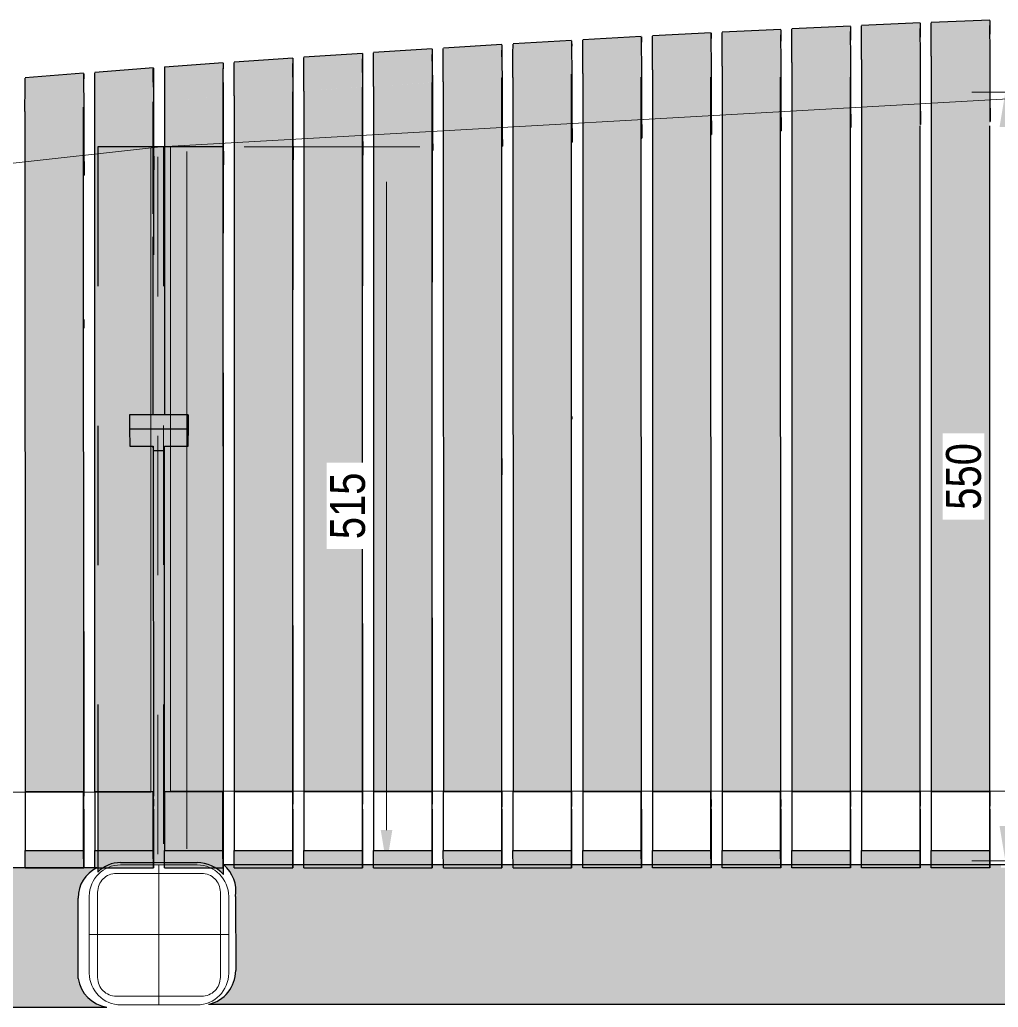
# Model space of a CAD drawing. Header units: metres. Extents: x 313 to 328, y 3 to 1212.
# Drawn here: x 323.511 to 324.213, y 22.2 to 22.908 of the extents above; entities that cross this region are included whole.
import ezdxf

# ---------------------------------------------------------------- set-up
doc = ezdxf.new("R2010")
doc.units = ezdxf.units.M
doc.linetypes.add('JacobsCenter', pattern=[0.015, 0.009, -0.0015, 0.003, -0.0015])
doc.linetypes.add('JacobsDash', pattern=[0.0045, 0.003, -0.0015])
doc.layers.get('Defpoints').update_dxf_attribs({"color": 41})
for name, color, linetype, lineweight in [('A-ANNO-DIMS', 7, 'Continuous', 9), ('A-DETL', 7, 'Continuous', 13), ('A-DETL-GENF', 7, 'Continuous', 9), ('A-GENM', 7, 'Continuous', 35)]:
    doc.layers.add(name, color=color, linetype=linetype, lineweight=lineweight)
doc.styles.add('Arial Narrow_1', font='ARIALN.TTF', dxfattribs={"height": 0.025})
doc.dimstyles.new('Dimension_Standard_O__mm_', dxfattribs={"dimscale": 0.3048, "dimtxt": 0.025586, "dimasz": 0.082021, "dimexe": 0.07874, "dimexo": 0.049213, "dimgap": 0.049213, "dimtad": 1, "dimdec": 0, "dimlfac": 1000, "dimzin": 0, "dimdsep": 46, "dimtxsty": 'Arial Narrow_1', "dimsah": 1, "dimcen": 0.09, "dimaunit": 1, "dimadec": 4, "dimazin": 0, "dimtfac": 1, "dimtdec": 4, "dimtix": 1, "dimtmove": 0, "dimatfit": 3, "dimfxl": 1, "dimtvp": 1, "dimtfill": 1, "dimtolj": 1, "dimtzin": 0, "dimlwd": 18, "dimlwe": 18, "dimarcsym": 2})

# ---------------------------------------------------------------- blocks, each defined once
blk = doc.blocks.new('BR08_SEATING_NORTH 3 - BR08_SEATING_NORTH 3-5676583-DRG-2873241 - ELEVATION SEATING SUPPORT ARRANGEMENT')
at = {"layer": 'A-GENM', "lineweight": 25, "true_color": 0xebe8e4}
for points in [[(315.63723, 22.87936), (315.67923, 22.88122), (315.67925, 22.90567), (315.63728, 22.90382), (315.63725, 22.89884), (315.63723, 22.8794)], [(315.68723, 22.88156), (315.72923, 22.8833), (315.72925, 22.90775), (315.68728, 22.90602), (315.68725, 22.90092), (315.68723, 22.8816)], [(315.48722, 22.87191), (315.52922, 22.87412), (315.52922, 22.89857), (315.48728, 22.89636), (315.48724, 22.89175), (315.48722, 22.87197)], [(315.53722, 22.87454), (315.57922, 22.87663), (315.57922, 22.90108), (315.53728, 22.89899), (315.53724, 22.89426), (315.53722, 22.87459)], [(315.58722, 22.87702), (315.62923, 22.87899), (315.62926, 22.90345), (315.58728, 22.90147), (315.58724, 22.89662), (315.58722, 22.87707)], [(315.62959, 22.83044), (315.6296, 22.87968), (315.62934, 22.89921), (315.62934, 22.84982), (315.62958, 22.83173)], [(315.67959, 22.83269), (315.67959, 22.88208), (315.67934, 22.90124), (315.67934, 22.85205)], [(315.72958, 22.83479), (315.72958, 22.88419), (315.72934, 22.90124), (315.72934, 22.85413)], [(315.38721, 22.86623), (315.42922, 22.86868), (315.42924, 22.89313), (315.38727, 22.89068), (315.38724, 22.88631), (315.38721, 22.86631)], [(315.43722, 22.86914), (315.47922, 22.87147), (315.47924, 22.89593), (315.43728, 22.89359), (315.43724, 22.8891), (315.43722, 22.86921)], [(315.5296, 22.82552), (315.52961, 22.87476), (315.52934, 22.89433), (315.52934, 22.84495), (315.52952, 22.83173)], [(315.5796, 22.82805), (315.5796, 22.87729), (315.57934, 22.89684), (315.57934, 22.84746), (315.57955, 22.83173)], [(315.23721, 22.85664), (315.27921, 22.85947), (315.27923, 22.8839), (315.23727, 22.88109), (315.23723, 22.87708), (315.23721, 22.85677)], [(315.28721, 22.85998), (315.32921, 22.86269), (315.32923, 22.88712), (315.28727, 22.88443), (315.28723, 22.8803), (315.28721, 22.86009)], [(315.33721, 22.86318), (315.37921, 22.86575), (315.37924, 22.8902), (315.33727, 22.88762), (315.33724, 22.88337), (315.33721, 22.86327)], [(315.37962, 22.81706), (315.37962, 22.86649), (315.37934, 22.88593), (315.37941, 22.83173)], [(315.42962, 22.82002), (315.42962, 22.86926), (315.42934, 22.88386), (315.42945, 22.83173)], [(315.47961, 22.82284), (315.47961, 22.87208), (315.47934, 22.88386), (315.47934, 22.8423), (315.47949, 22.83173)], [(315.1372, 22.84954), (315.1792, 22.8526), (315.17924, 22.87703), (315.13727, 22.87398), (315.13723, 22.87015), (315.1372, 22.85022)], [(315.1872, 22.85316), (315.2292, 22.85609), (315.22923, 22.88054), (315.18727, 22.87761), (315.18723, 22.87372), (315.1872, 22.85331)], [(315.2793, 22.34152), (315.27923, 22.87941), (315.27921, 22.85664), (315.2793, 22.34516)], [(315.27963, 22.8107), (315.27954, 22.86649), (315.27934, 22.87963), (315.27934, 22.83029)], [(315.3293, 22.34152), (315.32923, 22.8803), (315.32921, 22.83104), (315.3293, 22.34516)], [(315.32963, 22.81395), (315.32958, 22.86649), (315.32934, 22.88285), (315.32937, 22.83173)], [(315.57929, 22.35082), (315.57922, 22.87663), (315.53722, 22.87454), (315.53729, 22.35397), (315.57922, 22.35397), (315.57928, 22.35082)], [(315.62929, 22.35081), (315.62923, 22.87899), (315.58722, 22.87702), (315.58729, 22.35397), (315.62922, 22.35397), (315.62928, 22.35081)], [(315.67929, 22.3508), (315.67923, 22.88122), (315.63723, 22.87936), (315.63729, 22.35397), (315.67922, 22.35397), (315.67928, 22.3508)], [(315.72929, 22.3508), (315.72923, 22.8833), (315.68723, 22.88156), (315.68729, 22.35397), (315.72922, 22.35396), (315.72928, 22.3508)], [(315.03719, 22.84187), (315.07919, 22.84516), (315.07923, 22.8696), (315.03726, 22.86631), (315.03722, 22.86251), (315.03719, 22.84211)], [(315.0872, 22.84578), (315.1292, 22.84894), (315.12922, 22.87338), (315.08726, 22.87022), (315.08722, 22.86641), (315.0872, 22.84646)], [(315.12929, 22.62443), (315.12932, 22.62443), (315.12922, 22.86956), (315.1292, 22.83173), (315.12928, 22.62443)], [(315.1793, 22.34152), (315.17922, 22.87274), (315.1792, 22.85212), (315.1793, 22.34516)], [(315.22964, 22.80731), (315.22962, 22.85803), (315.22934, 22.87626), (315.22934, 22.82693)], [(315.47929, 22.35084), (315.47922, 22.87147), (315.43722, 22.86914), (315.43729, 22.35397), (315.47922, 22.35397), (315.47928, 22.35084)], [(315.52929, 22.35083), (315.52922, 22.87412), (315.48722, 22.87191), (315.48729, 22.35397), (315.52922, 22.35397), (315.52928, 22.35083)], [(315.0793, 22.34152), (315.07922, 22.86649), (315.07919, 22.84187), (315.0793, 22.34516)], [(315.07966, 22.79628), (315.07965, 22.84578), (315.07934, 22.8653), (315.07934, 22.816)], [(315.12965, 22.8001), (315.12965, 22.84935), (315.12934, 22.86649), (315.12934, 22.81978)], [(315.17964, 22.80378), (315.17965, 22.85302), (315.17934, 22.86649), (315.17934, 22.82343)], [(315.32929, 22.35087), (315.32921, 22.86267), (315.28721, 22.85998), (315.28729, 22.35397), (315.32922, 22.35397), (315.32928, 22.35087)], [(315.37929, 22.35086), (315.37921, 22.86575), (315.33721, 22.86318), (315.33729, 22.35397), (315.37922, 22.35397), (315.37928, 22.35086)], [(315.42929, 22.35085), (315.42922, 22.86868), (315.38721, 22.86623), (315.38729, 22.35397), (315.42922, 22.35397), (315.42928, 22.35085)], [(315.22929, 22.35089), (315.2292, 22.85609), (315.1872, 22.85316), (315.18729, 22.35398), (315.22922, 22.35398), (315.22928, 22.35089)], [(315.27929, 22.35088), (315.27921, 22.85945), (315.23721, 22.85664), (315.23729, 22.35397), (315.27922, 22.35397), (315.27928, 22.35088)], [(315.12929, 22.35092), (315.12924, 22.60202), (315.11229, 22.60202), (315.11222, 22.62443), (315.12924, 22.62443), (315.1292, 22.84894), (315.0872, 22.84578), (315.08729, 22.35398), (315.12922, 22.35398), (315.12928, 22.35092)], [(315.17929, 22.3509), (315.1792, 22.85259), (315.1372, 22.84954), (315.13724, 22.62443), (315.15422, 22.62443), (315.15429, 22.60202), (315.13724, 22.60202), (315.13729, 22.35398), (315.17922, 22.35398), (315.17928, 22.3509)], [(315.67934, 22.83267), (315.67959, 22.83269), (315.67934, 22.85045)], [(315.72934, 22.83478), (315.72958, 22.83479), (315.72934, 22.85265)], [(315.07929, 22.35093), (315.07919, 22.84516), (315.03719, 22.84187), (315.03729, 22.35398), (315.07922, 22.35398), (315.07928, 22.35093)], [(315.52934, 22.8255), (315.5296, 22.82552), (315.52934, 22.84298), (315.52934, 22.83173)], [(315.57934, 22.82804), (315.5796, 22.82805), (315.57934, 22.84561), (315.57934, 22.83173)], [(315.62934, 22.83043), (315.62959, 22.83044), (315.62934, 22.8481), (315.62934, 22.83173)], [(315.47934, 22.82282), (315.47961, 22.82284), (315.47934, 22.84021), (315.47934, 22.83173)], [(315.27934, 22.81068), (315.27963, 22.8107), (315.27934, 22.82769)], [(315.32934, 22.81393), (315.32963, 22.81395), (315.32934, 22.83104)], [(315.37934, 22.81704), (315.37962, 22.81706), (315.37934, 22.83173)], [(315.42934, 22.82), (315.42962, 22.82002), (315.42934, 22.83173)], [(315.17933, 22.80376), (315.17964, 22.80378), (315.17934, 22.82058)], [(315.22934, 22.80729), (315.22964, 22.80731), (315.22934, 22.82421)], [(315.07933, 22.79626), (315.07966, 22.79628), (315.07934, 22.8129)], [(315.12933, 22.80008), (315.12965, 22.8001), (315.12934, 22.81681)], [(315.12928, 22.60031), (315.12928, 22.60031), (315.12928, 22.60056)], [(315.17929, 22.34152), (315.1793, 22.34152), (315.17929, 22.34152)], [(315.52929, 22.34152), (315.5293, 22.34152), (315.52929, 22.34152)], [(315.57929, 22.34152), (315.5793, 22.34152), (315.57929, 22.34152)], [(315.07922, 22.29959), (315.07929, 22.29959), (315.07922, 22.31191), (315.03722, 22.31191), (315.03729, 22.29959), (315.06415, 22.29959)], [(315.12929, 22.29959), (315.12922, 22.31191), (315.08722, 22.31191), (315.08729, 22.29959), (315.12922, 22.29959)], [(315.17922, 22.29959), (315.17929, 22.29959), (315.17922, 22.31191), (315.13722, 22.31191), (315.13729, 22.29959)], [(315.22922, 22.29959), (315.22929, 22.29959), (315.22922, 22.3119), (315.18722, 22.3119), (315.18729, 22.29959)], [(315.27922, 22.29959), (315.27929, 22.29959), (315.27922, 22.3119), (315.23722, 22.3119), (315.23729, 22.29959)], [(315.32922, 22.29959), (315.32929, 22.29959), (315.32922, 22.3119), (315.28722, 22.3119), (315.28729, 22.29959), (315.29777, 22.29959)], [(315.37929, 22.29959), (315.37922, 22.3119), (315.33722, 22.3119), (315.33729, 22.29959), (315.37922, 22.29959)], [(315.42929, 22.29959), (315.42922, 22.3119), (315.38722, 22.3119), (315.38729, 22.29959), (315.42922, 22.29959)], [(315.47922, 22.29959), (315.47929, 22.29959), (315.47922, 22.3119), (315.43722, 22.3119), (315.43729, 22.29959)], [(315.52922, 22.29959), (315.52929, 22.29959), (315.52922, 22.3119), (315.48722, 22.3119), (315.48729, 22.29959)], [(315.57929, 22.29959), (315.57922, 22.3119), (315.53722, 22.3119), (315.53729, 22.29959), (315.57922, 22.29959)], [(315.62922, 22.29959), (315.62929, 22.29959), (315.62922, 22.3119), (315.58722, 22.3119), (315.58729, 22.29959)], [(315.67922, 22.29959), (315.67929, 22.29959), (315.67922, 22.31189), (315.63722, 22.31189), (315.63729, 22.29959), (315.64821, 22.29959)], [(315.72922, 22.29959), (315.72929, 22.29959), (315.72922, 22.31189), (315.68722, 22.31189), (315.68729, 22.29959)]]:
    blk.add_hatch(color=254, dxfattribs=at).paths.add_polyline_path(points)
h = blk.add_hatch(color=254, dxfattribs=at)
h.paths.add_polyline_path([(315.2293, 22.34152), (315.22923, 22.87593), (315.2292, 22.85316), (315.2293, 22.34516)])
h.paths.add_polyline_path([(315.2293, 22.48418), (315.2293, 22.48418), (315.2293, 22.48899)])
at = {"layer": 'A-GENM', "lineweight": 25, "true_color": 0xf3f3f3}
blk.add_hatch(color=7, dxfattribs=at).paths.add_polyline_path([(315.13724, 22.59886), (315.13724, 22.60202), (315.15429, 22.60202), (315.15414, 22.61442), (315.11222, 22.61442), (315.11229, 22.60202), (315.12924, 22.60202), (315.12939, 22.59886), (315.13724, 22.59886)])
at = {"layer": 'A-GENM', "color": 254, "lineweight": 25, "true_color": 0xd4d4d4}
for p, q in [((315.63728, 22.90382), (315.67928, 22.90568)), ((315.67929, 22.90515), (315.67934, 22.90144)), ((315.68728, 22.90602), (315.72928, 22.90776)), ((315.72931, 22.90606), (315.72934, 22.90352)), ((315.48727, 22.89636), (315.52927, 22.89858)), ((315.52929, 22.89805), (315.52934, 22.89433)), ((315.53727, 22.89899), (315.57927, 22.90109)), ((315.57929, 22.90056), (315.57934, 22.89684)), ((315.58727, 22.90147), (315.62928, 22.90345)), ((315.62929, 22.90293), (315.62934, 22.89921)), ((315.6296, 22.87968), (315.62934, 22.89921)), ((315.67959, 22.88193), (315.67934, 22.90144)), ((315.72959, 22.88403), (315.72934, 22.90353)), ((315.38727, 22.89068), (315.42927, 22.89313)), ((315.42929, 22.89261), (315.42934, 22.88888)), ((315.43727, 22.89359), (315.47927, 22.89593)), ((315.47929, 22.8954), (315.47934, 22.89167)), ((315.47961, 22.87208), (315.47934, 22.89167)), ((315.52961, 22.87476), (315.52934, 22.89433)), ((315.5796, 22.87729), (315.57934, 22.89684)), ((315.23726, 22.88109), (315.27926, 22.8839)), ((315.28726, 22.88443), (315.32926, 22.88712)), ((315.32929, 22.88659), (315.32934, 22.88285)), ((315.33727, 22.88762), (315.37927, 22.8902)), ((315.37929, 22.88967), (315.37934, 22.88593)), ((315.37962, 22.8663), (315.37934, 22.88594)), ((315.42962, 22.86926), (315.42934, 22.88888)), ((315.72958, 22.83479), (315.72959, 22.88403)), ((315.13726, 22.87398), (315.17926, 22.87704)), ((315.17928, 22.8765), (315.17934, 22.87275)), ((315.18726, 22.87761), (315.22926, 22.88054)), ((315.22928, 22.88001), (315.22934, 22.87626)), ((315.27928, 22.88337), (315.27934, 22.87963)), ((315.27934, 22.87963), (315.27933, 22.71689)), ((315.27963, 22.85995), (315.27934, 22.87963)), ((315.27934, 22.87963), (315.27934, 22.83051)), ((315.32934, 22.88285), (315.32933, 22.71963)), ((315.32963, 22.8632), (315.32934, 22.88285)), ((315.32934, 22.88285), (315.32934, 22.83373)), ((315.5796, 22.82805), (315.5796, 22.87729)), ((315.58722, 22.87702), (315.58729, 22.35397)), ((315.62959, 22.83044), (315.6296, 22.87968)), ((315.63723, 22.87936), (315.63729, 22.35397)), ((315.67959, 22.83269), (315.67959, 22.88193)), ((315.68723, 22.88156), (315.68729, 22.35397)), ((315.03725, 22.86631), (315.07925, 22.8696)), ((315.08725, 22.87022), (315.12925, 22.87339)), ((315.12928, 22.87286), (315.12934, 22.8691)), ((315.17965, 22.85302), (315.17934, 22.87275)), ((315.22934, 22.87626), (315.22933, 22.71404)), ((315.22964, 22.85656), (315.22934, 22.87626)), ((315.22934, 22.87626), (315.22934, 22.82715)), ((315.47961, 22.82284), (315.47961, 22.87208)), ((315.48722, 22.87191), (315.48729, 22.35397)), ((315.5296, 22.82552), (315.52961, 22.87476)), ((315.53722, 22.87454), (315.53729, 22.35397)), ((315.07928, 22.86907), (315.07934, 22.8653)), ((315.07966, 22.84553), (315.07934, 22.86531)), ((315.12934, 22.8691), (315.12933, 22.73905)), ((315.12965, 22.84935), (315.12934, 22.8691)), ((315.12934, 22.8691), (315.12934, 22.81999)), ((315.32929, 22.35087), (315.32921, 22.86267)), ((315.32963, 22.81395), (315.32963, 22.8632)), ((315.33721, 22.86318), (315.33729, 22.35397)), ((315.37929, 22.35086), (315.37921, 22.86575)), ((315.37962, 22.81706), (315.37962, 22.8663)), ((315.38721, 22.86623), (315.38729, 22.35397)), ((315.42929, 22.35085), (315.42922, 22.86868)), ((315.42962, 22.82002), (315.42962, 22.86926)), ((315.43722, 22.86914), (315.43729, 22.35397)), ((315.47929, 22.35084), (315.47922, 22.86649)), ((315.52929, 22.35083), (315.52922, 22.86649)), ((315.57929, 22.35082), (315.57922, 22.86649)), ((315.62929, 22.35081), (315.62923, 22.86649)), ((315.22929, 22.35089), (315.2292, 22.85609)), ((315.22964, 22.80731), (315.22964, 22.85656)), ((315.23721, 22.85664), (315.23729, 22.35397)), ((315.27929, 22.35088), (315.27921, 22.85945)), ((315.27963, 22.8107), (315.27963, 22.85995)), ((315.28721, 22.85998), (315.28729, 22.35397)), ((315.12921, 22.76849), (315.1292, 22.84894)), ((315.12965, 22.8001), (315.12965, 22.84935)), ((315.1372, 22.84954), (315.13724, 22.62443)), ((315.1792, 22.8526), (315.17929, 22.35091)), ((315.17964, 22.80378), (315.17965, 22.85302)), ((315.1872, 22.85316), (315.18729, 22.35398)), ((315.62934, 22.85008), (315.62959, 22.83044)), ((315.67934, 22.85231), (315.67959, 22.83269)), ((315.72934, 22.85439), (315.72958, 22.83479)), ((315.03719, 22.84187), (315.03729, 22.35398)), ((315.07929, 22.35093), (315.07919, 22.84516)), ((315.07966, 22.79628), (315.07966, 22.84553)), ((315.08729, 22.35398), (315.08719, 22.84579)), ((315.47934, 22.84255), (315.47961, 22.82284)), ((315.52934, 22.8452), (315.5296, 22.82552)), ((315.57934, 22.84772), (315.5796, 22.82805)), ((315.37934, 22.83682), (315.37962, 22.81706)), ((315.42934, 22.83975), (315.42962, 22.82002)), ((315.72934, 22.83478), (315.72958, 22.83479)), ((315.22934, 22.82715), (315.22964, 22.80731)), ((315.27934, 22.83051), (315.27963, 22.8107)), ((315.32934, 22.83373), (315.32963, 22.81395)), ((315.57934, 22.82804), (315.5796, 22.82805)), ((315.62934, 22.83043), (315.62959, 22.83044)), ((315.67929, 22.35081), (315.67923, 22.83173)), ((315.67934, 22.83267), (315.67959, 22.83269)), ((315.72929, 22.3508), (315.72923, 22.83173)), ((315.12934, 22.81999), (315.12965, 22.8001)), ((315.17934, 22.82364), (315.17964, 22.80378)), ((315.42934, 22.82), (315.42962, 22.82002)), ((315.47934, 22.82282), (315.47961, 22.82284)), ((315.52934, 22.8255), (315.5296, 22.82552)), ((315.07934, 22.8162), (315.07966, 22.79628)), ((315.32934, 22.81393), (315.32963, 22.81395)), ((315.37934, 22.81704), (315.37962, 22.81706)), ((315.22934, 22.80729), (315.22964, 22.80731)), ((315.27934, 22.81068), (315.27963, 22.8107)), ((315.12933, 22.80008), (315.12965, 22.8001)), ((315.17932, 22.80376), (315.17964, 22.80378)), ((315.07932, 22.79626), (315.07966, 22.79628)), ((315.12924, 22.62443), (315.12921, 22.75208)), ((315.07933, 22.69271), (315.07933, 22.68651)), ((315.15422, 22.62443), (315.15429, 22.61193)), ((315.42932, 22.6232), (315.42932, 22.62134)), ((315.11222, 22.61442), (315.11229, 22.60202)), ((315.15429, 22.60202), (315.15422, 22.61442)), ((315.15429, 22.61193), (315.15429, 22.60956)), ((315.11229, 22.60202), (315.12924, 22.60202)), ((315.12924, 22.60202), (315.12929, 22.35092)), ((315.12932, 22.59909), (315.12924, 22.60202)), ((315.13729, 22.35398), (315.13724, 22.60202)), ((315.13724, 22.60202), (315.15429, 22.60202)), ((315.12932, 22.59886), (315.13724, 22.59886)), ((315.37932, 22.59308), (315.37932, 22.58125)), ((315.22931, 22.47336), (315.2293, 22.35089)), ((315.27931, 22.47469), (315.2793, 22.35088)), ((315.32931, 22.47882), (315.3293, 22.35087)), ((315.07931, 22.46903), (315.0793, 22.35093)), ((315.07922, 22.35398), (315.07927, 22.34516)), ((315.12922, 22.35398), (315.12928, 22.34377)), ((315.17922, 22.35398), (315.17927, 22.34516)), ((315.22922, 22.35398), (315.22927, 22.34516)), ((315.27922, 22.35397), (315.27927, 22.34516)), ((315.32922, 22.35397), (315.32927, 22.34516)), ((315.37922, 22.35397), (315.37928, 22.34336)), ((315.42922, 22.35397), (315.42928, 22.34338)), ((315.47922, 22.35397), (315.47928, 22.3434)), ((315.52922, 22.35397), (315.52928, 22.34343)), ((315.57922, 22.35397), (315.57928, 22.3436)), ((315.62922, 22.35397), (315.62928, 22.34359)), ((315.67922, 22.35397), (315.67928, 22.34362)), ((315.72922, 22.35396), (315.72928, 22.34365)), ((315.0793, 22.34152), (315.07929, 22.35093)), ((315.1293, 22.34152), (315.12929, 22.35092)), ((315.1793, 22.34152), (315.17929, 22.3509)), ((315.2293, 22.34152), (315.22929, 22.35089)), ((315.2793, 22.34152), (315.27929, 22.35088)), ((315.3293, 22.34152), (315.32929, 22.35087)), ((315.3793, 22.34152), (315.37929, 22.35086)), ((315.4293, 22.34152), (315.42929, 22.35085)), ((315.4793, 22.34152), (315.47929, 22.35084)), ((315.5293, 22.34152), (315.52929, 22.35083)), ((315.5793, 22.34152), (315.57929, 22.35082)), ((315.6293, 22.34152), (315.62929, 22.35081)), ((315.6793, 22.34152), (315.67929, 22.3508)), ((315.7293, 22.34152), (315.72929, 22.3508)), ((315.07929, 22.34152), (315.07929, 22.29959)), ((315.12929, 22.34152), (315.12929, 22.29959)), ((315.17929, 22.34152), (315.17929, 22.29959)), ((315.22929, 22.34152), (315.22929, 22.29959)), ((315.27929, 22.34152), (315.27929, 22.29959)), ((315.32929, 22.34152), (315.32929, 22.29959)), ((315.37929, 22.34152), (315.37929, 22.29959)), ((315.42929, 22.34152), (315.42929, 22.29959)), ((315.47929, 22.34152), (315.47929, 22.29959)), ((315.52929, 22.34152), (315.52929, 22.29959)), ((315.57929, 22.34152), (315.57929, 22.29959)), ((315.62929, 22.34152), (315.62929, 22.29959)), ((315.67929, 22.34152), (315.67929, 22.29959)), ((315.72929, 22.34152), (315.72929, 22.29959)), ((315.03729, 22.29959), (315.03722, 22.31191)), ((315.07929, 22.29959), (315.07922, 22.31191)), ((315.08729, 22.29959), (315.08722, 22.31191)), ((315.12929, 22.29959), (315.12922, 22.31191)), ((315.13729, 22.29959), (315.13722, 22.31191)), ((315.17929, 22.29959), (315.17922, 22.31191)), ((315.18729, 22.29959), (315.18722, 22.31191)), ((315.22929, 22.29959), (315.22922, 22.3119)), ((315.23729, 22.29959), (315.23722, 22.3119)), ((315.27929, 22.29959), (315.27922, 22.3119)), ((315.28729, 22.29959), (315.28722, 22.3119)), ((315.32929, 22.29959), (315.32922, 22.3119)), ((315.33729, 22.29959), (315.33722, 22.3119)), ((315.37929, 22.29959), (315.37922, 22.3119)), ((315.38729, 22.29959), (315.38722, 22.3119)), ((315.42929, 22.29959), (315.42922, 22.3119)), ((315.43729, 22.29959), (315.43722, 22.3119)), ((315.47929, 22.29959), (315.47922, 22.3119)), ((315.48729, 22.29959), (315.48722, 22.3119)), ((315.52929, 22.29959), (315.52922, 22.3119)), ((315.53729, 22.29959), (315.53722, 22.3119)), ((315.57929, 22.29959), (315.57922, 22.3119)), ((315.58729, 22.29959), (315.58722, 22.3119)), ((315.62929, 22.29959), (315.62922, 22.3119)), ((315.63729, 22.29959), (315.63722, 22.3119)), ((315.67929, 22.29959), (315.67922, 22.31189)), ((315.68729, 22.29959), (315.68722, 22.31189)), ((315.72929, 22.29959), (315.72922, 22.31189)), ((315.03729, 22.29959), (315.07929, 22.29959)), ((315.08729, 22.29959), (315.12929, 22.29959)), ((315.13729, 22.29959), (315.17929, 22.29959)), ((315.18729, 22.29959), (315.22929, 22.29959)), ((315.23729, 22.29959), (315.27929, 22.29959)), ((315.28729, 22.29959), (315.32929, 22.29959)), ((315.33729, 22.29959), (315.37929, 22.29959)), ((315.38729, 22.29959), (315.42929, 22.29959)), ((315.47929, 22.29959), (315.43729, 22.29959)), ((315.52929, 22.29959), (315.48729, 22.29959)), ((315.57929, 22.29959), (315.53729, 22.29959)), ((315.62929, 22.29959), (315.58729, 22.29959)), ((315.67929, 22.29959), (315.63729, 22.29959)), ((315.72929, 22.29959), (315.68729, 22.29959))]:
    blk.add_line(p, q, dxfattribs=at)
at = {"layer": 'A-GENM', "color": 7, "lineweight": 25, "true_color": 0xefefef}
for p, q in [((315.15422, 22.62443), (315.11222, 22.62443)), ((315.11222, 22.62443), (315.11222, 22.61442)), ((315.15422, 22.61442), (315.15422, 22.62443)), ((315.11222, 22.61442), (315.15422, 22.61442)), ((315.03722, 22.35398), (315.03722, 22.31191)), ((315.07922, 22.35398), (315.03722, 22.35398)), ((315.07922, 22.31191), (315.07922, 22.35398)), ((315.08722, 22.35398), (315.08722, 22.31191)), ((315.12922, 22.35398), (315.08722, 22.35398)), ((315.12922, 22.31191), (315.12922, 22.35398)), ((315.13722, 22.35398), (315.13722, 22.31191)), ((315.17922, 22.35398), (315.13722, 22.35398)), ((315.17922, 22.31191), (315.17922, 22.35398)), ((315.18722, 22.35398), (315.18722, 22.31191)), ((315.22922, 22.35398), (315.18722, 22.35398)), ((315.22922, 22.3119), (315.22922, 22.35398)), ((315.23722, 22.35397), (315.23722, 22.3119)), ((315.27922, 22.35397), (315.23722, 22.35397)), ((315.27922, 22.3119), (315.27922, 22.35397)), ((315.28722, 22.35397), (315.28722, 22.3119)), ((315.32922, 22.35397), (315.28722, 22.35397)), ((315.32922, 22.3119), (315.32922, 22.35397)), ((315.33722, 22.35397), (315.33722, 22.3119)), ((315.37922, 22.35397), (315.33722, 22.35397)), ((315.37922, 22.3119), (315.37922, 22.35397)), ((315.38722, 22.35397), (315.38722, 22.3119)), ((315.42922, 22.35397), (315.38722, 22.35397)), ((315.42922, 22.3119), (315.42922, 22.35397)), ((315.47922, 22.35397), (315.43722, 22.35397)), ((315.43722, 22.35397), (315.43722, 22.3119)), ((315.47922, 22.3119), (315.47922, 22.35397)), ((315.48722, 22.35397), (315.48722, 22.3119)), ((315.52922, 22.35397), (315.48722, 22.35397)), ((315.52922, 22.3119), (315.52922, 22.35397)), ((315.53722, 22.35397), (315.53722, 22.3119)), ((315.57922, 22.35397), (315.53722, 22.35397)), ((315.57922, 22.3119), (315.57922, 22.35397)), ((315.58722, 22.35397), (315.58722, 22.3119)), ((315.62922, 22.35397), (315.58722, 22.35397)), ((315.62922, 22.3119), (315.62922, 22.35397)), ((315.63722, 22.35397), (315.63722, 22.3119)), ((315.67922, 22.35397), (315.63722, 22.35397)), ((315.67922, 22.31189), (315.67922, 22.35397)), ((315.68722, 22.35397), (315.68722, 22.31189)), ((315.72922, 22.35396), (315.68722, 22.35397)), ((315.72922, 22.31189), (315.72922, 22.35396)), ((315.03722, 22.31191), (315.07922, 22.31191)), ((315.08722, 22.31191), (315.12922, 22.31191)), ((315.13722, 22.31191), (315.17922, 22.31191)), ((315.18722, 22.31191), (315.22922, 22.3119)), ((315.23722, 22.3119), (315.27922, 22.3119)), ((315.28722, 22.3119), (315.32922, 22.3119)), ((315.33722, 22.3119), (315.37922, 22.3119)), ((315.38722, 22.3119), (315.42922, 22.3119)), ((315.43722, 22.3119), (315.47922, 22.3119)), ((315.48722, 22.3119), (315.52922, 22.3119)), ((315.53722, 22.3119), (315.57922, 22.3119)), ((315.58722, 22.3119), (315.62922, 22.3119)), ((315.63722, 22.3119), (315.67922, 22.31189)), ((315.68722, 22.31189), (315.72922, 22.31189))]:
    blk.add_line(p, q, dxfattribs=at)
at = {"layer": 'A-GENM', "color": 254, "lineweight": 25, "true_color": 0xd4d4d4}
for points, knots in [([(315.67927, 22.90522), (315.67927, 22.90515), (315.67927, 22.90484), (315.67926, 22.90441), (315.67926, 22.90398)], [0.2222222, 0.2222222, 0.2222222, 0.2222222, 0.25, 0.3333333, 0.3333333, 0.3333333, 0.3333333]), ([(315.68726, 22.90433), (315.68726, 22.90475), (315.68727, 22.90519), (315.68727, 22.90549), (315.68727, 22.90556)], [0.6666667, 0.6666667, 0.6666667, 0.6666667, 0.75, 0.7777778, 0.7777778, 0.7777778, 0.7777778]), ([(315.72927, 22.9073), (315.72927, 22.90723), (315.72927, 22.90692), (315.72926, 22.90648), (315.72926, 22.90606)], [0.2222222, 0.2222222, 0.2222222, 0.2222222, 0.25, 0.3333333, 0.3333333, 0.3333333, 0.3333333]), ([(315.52927, 22.89812), (315.52926, 22.89805), (315.52926, 22.89775), (315.52926, 22.89731), (315.52925, 22.89689)], [0.2222222, 0.2222222, 0.2222222, 0.2222222, 0.25, 0.3333333, 0.3333333, 0.3333333, 0.3333333]), ([(315.53726, 22.8973), (315.53726, 22.89772), (315.53726, 22.89816), (315.53727, 22.89846), (315.53727, 22.89853)], [0.6666667, 0.6666667, 0.6666667, 0.6666667, 0.75, 0.7777778, 0.7777778, 0.7777778, 0.7777778]), ([(315.57927, 22.90063), (315.57927, 22.90056), (315.57926, 22.90026), (315.57926, 22.89982), (315.57926, 22.8994)], [0.2222222, 0.2222222, 0.2222222, 0.2222222, 0.25, 0.3333333, 0.3333333, 0.3333333, 0.3333333]), ([(315.58726, 22.89979), (315.58726, 22.90021), (315.58726, 22.90065), (315.58727, 22.90095), (315.58727, 22.90102)], [0.6666667, 0.6666667, 0.6666667, 0.6666667, 0.75, 0.7777778, 0.7777778, 0.7777778, 0.7777778]), ([(315.62927, 22.90299), (315.62927, 22.90293), (315.62926, 22.90262), (315.62926, 22.90218), (315.62926, 22.90176)], [0.2222222, 0.2222222, 0.2222222, 0.2222222, 0.25, 0.3333333, 0.3333333, 0.3333333, 0.3333333]), ([(315.63726, 22.90213), (315.63726, 22.90255), (315.63727, 22.90299), (315.63727, 22.90329), (315.63727, 22.90336)], [0.6666667, 0.6666667, 0.6666667, 0.6666667, 0.75, 0.7777778, 0.7777778, 0.7777778, 0.7777778]), ([(315.42926, 22.89268), (315.42926, 22.89261), (315.42926, 22.89231), (315.42925, 22.89187), (315.42925, 22.89145)], [0.2222222, 0.2222222, 0.2222222, 0.2222222, 0.25, 0.3333333, 0.3333333, 0.3333333, 0.3333333]), ([(315.43725, 22.8919), (315.43725, 22.89233), (315.43726, 22.89276), (315.43726, 22.89307), (315.43726, 22.89314)], [0.6666667, 0.6666667, 0.6666667, 0.6666667, 0.75, 0.7777778, 0.7777778, 0.7777778, 0.7777778]), ([(315.47926, 22.89547), (315.47926, 22.8954), (315.47926, 22.8951), (315.47926, 22.89466), (315.47925, 22.89424)], [0.2222222, 0.2222222, 0.2222222, 0.2222222, 0.25, 0.3333333, 0.3333333, 0.3333333, 0.3333333]), ([(315.48725, 22.89467), (315.48726, 22.89509), (315.48726, 22.89553), (315.48726, 22.89584), (315.48727, 22.8959)], [0.6666667, 0.6666667, 0.6666667, 0.6666667, 0.75, 0.7777778, 0.7777778, 0.7777778, 0.7777778]), ([(315.58722, 22.87702), (315.58722, 22.87979), (315.58723, 22.88362), (315.58723, 22.88807), (315.58723, 22.89007), (315.58723, 22.89102)], [0, 0, 0, 0, 0.1666667, 0.25, 0.3333333, 0.3333333, 0.3333333, 0.3333333]), ([(315.63723, 22.87936), (315.63723, 22.88213), (315.63723, 22.88596), (315.63723, 22.89041), (315.63723, 22.89241), (315.63723, 22.89336)], [0, 0, 0, 0, 0.1666667, 0.25, 0.3333333, 0.3333333, 0.3333333, 0.3333333]), ([(315.68723, 22.88156), (315.68723, 22.88433), (315.68723, 22.88816), (315.68723, 22.89261), (315.68723, 22.89461), (315.68724, 22.89556)], [0, 0, 0, 0, 0.1666667, 0.25, 0.3333333, 0.3333333, 0.3333333, 0.3333333]), ([(315.28725, 22.88274), (315.28725, 22.88316), (315.28725, 22.8836), (315.28726, 22.88391), (315.28726, 22.88397)], [0.6666667, 0.6666667, 0.6666667, 0.6666667, 0.75, 0.7777778, 0.7777778, 0.7777778, 0.7777778]), ([(315.32926, 22.88667), (315.32926, 22.8866), (315.32925, 22.8863), (315.32925, 22.88586), (315.32925, 22.88544)], [0.2222222, 0.2222222, 0.2222222, 0.2222222, 0.25, 0.3333333, 0.3333333, 0.3333333, 0.3333333]), ([(315.33725, 22.88594), (315.33725, 22.88636), (315.33725, 22.8868), (315.33726, 22.8871), (315.33726, 22.88717)], [0.6666667, 0.6666667, 0.6666667, 0.6666667, 0.75, 0.7777778, 0.7777778, 0.7777778, 0.7777778]), ([(315.37926, 22.88974), (315.37926, 22.88968), (315.37926, 22.88937), (315.37925, 22.88893), (315.37925, 22.88851)], [0.2222222, 0.2222222, 0.2222222, 0.2222222, 0.25, 0.3333333, 0.3333333, 0.3333333, 0.3333333]), ([(315.38725, 22.88899), (315.38725, 22.88941), (315.38726, 22.88985), (315.38726, 22.89016), (315.38726, 22.89022)], [0.6666667, 0.6666667, 0.6666667, 0.6666667, 0.75, 0.7777778, 0.7777778, 0.7777778, 0.7777778]), ([(315.48722, 22.87191), (315.48722, 22.87468), (315.48722, 22.87851), (315.48722, 22.88296), (315.48723, 22.88496), (315.48723, 22.88591)], [0, 0, 0, 0, 0.1666667, 0.25, 0.3333333, 0.3333333, 0.3333333, 0.3333333]), ([(315.53722, 22.87454), (315.53722, 22.87731), (315.53722, 22.88113), (315.53723, 22.88559), (315.53723, 22.88758), (315.53723, 22.88854)], [0, 0, 0, 0, 0.1666667, 0.25, 0.3333333, 0.3333333, 0.3333333, 0.3333333]), ([(315.17925, 22.87658), (315.17925, 22.87652), (315.17925, 22.87621), (315.17924, 22.87578), (315.17924, 22.87536)], [0.2222222, 0.2222222, 0.2222222, 0.2222222, 0.25, 0.3333333, 0.3333333, 0.3333333, 0.3333333]), ([(315.18724, 22.87593), (315.18724, 22.87635), (315.18725, 22.87678), (315.18725, 22.87709), (315.18725, 22.87715)], [0.6666667, 0.6666667, 0.6666667, 0.6666667, 0.75, 0.7777778, 0.7777778, 0.7777778, 0.7777778]), ([(315.22925, 22.88009), (315.22925, 22.88002), (315.22925, 22.87972), (315.22924, 22.87928), (315.22924, 22.87886)], [0.2222222, 0.2222222, 0.2222222, 0.2222222, 0.25, 0.3333333, 0.3333333, 0.3333333, 0.3333333]), ([(315.23724, 22.87941), (315.23725, 22.87983), (315.23725, 22.88026), (315.23725, 22.88057), (315.23726, 22.88063)], [0.6666667, 0.6666667, 0.6666667, 0.6666667, 0.75, 0.7777778, 0.7777778, 0.7777778, 0.7777778]), ([(315.27926, 22.88345), (315.27925, 22.88338), (315.27925, 22.88308), (315.27925, 22.88264), (315.27924, 22.88222)], [0.2222222, 0.2222222, 0.2222222, 0.2222222, 0.25, 0.3333333, 0.3333333, 0.3333333, 0.3333333]), ([(315.33721, 22.86318), (315.33721, 22.86595), (315.33721, 22.86977), (315.33722, 22.87423), (315.33722, 22.87622), (315.33722, 22.87718)], [0, 0, 0, 0, 0.1666667, 0.25, 0.3333333, 0.3333333, 0.3333333, 0.3333333]), ([(315.38721, 22.86623), (315.38721, 22.869), (315.38722, 22.87283), (315.38722, 22.87728), (315.38722, 22.87928), (315.38722, 22.88023)], [0, 0, 0, 0, 0.1666667, 0.25, 0.3333333, 0.3333333, 0.3333333, 0.3333333]), ([(315.43722, 22.86914), (315.43722, 22.87191), (315.43722, 22.87574), (315.43722, 22.88019), (315.43722, 22.88219), (315.43723, 22.88314)], [0, 0, 0, 0, 0.1666667, 0.25, 0.3333333, 0.3333333, 0.3333333, 0.3333333]), ([(315.08723, 22.86854), (315.08724, 22.86896), (315.08724, 22.8694), (315.08725, 22.8697), (315.08725, 22.86977)], [0.6666667, 0.6666667, 0.6666667, 0.6666667, 0.75, 0.7777778, 0.7777778, 0.7777778, 0.7777778]), ([(315.1292, 22.86295), (315.1292, 22.86692), (315.12923, 22.871), (315.12924, 22.87272), (315.12925, 22.873)], [0.3333333, 0.3333333, 0.3333333, 0.3333333, 0.6666667, 0.7777778, 0.7777778, 0.7777778, 0.7777778]), ([(315.13726, 22.87398), (315.13725, 22.87402), (315.13724, 22.87261), (315.13719, 22.86446), (315.13723, 22.85469), (315.1372, 22.84954)], [0.1111111, 0.1111111, 0.1111111, 0.1111111, 0.3333333, 0.6666667, 1, 1, 1, 1]), ([(315.23721, 22.85664), (315.23721, 22.85941), (315.23721, 22.86324), (315.23721, 22.86769), (315.23721, 22.86969), (315.23721, 22.87065)], [0, 0, 0, 0, 0.1666667, 0.25, 0.3333333, 0.3333333, 0.3333333, 0.3333333]), ([(315.28721, 22.85998), (315.28721, 22.86275), (315.28721, 22.86658), (315.28721, 22.87103), (315.28722, 22.87303), (315.28722, 22.87398)], [0, 0, 0, 0, 0.1666667, 0.25, 0.3333333, 0.3333333, 0.3333333, 0.3333333]), ([(315.03723, 22.86464), (315.03724, 22.86506), (315.03724, 22.86549), (315.03724, 22.86579), (315.03725, 22.86586)], [0.6666667, 0.6666667, 0.6666667, 0.6666667, 0.75, 0.7777778, 0.7777778, 0.7777778, 0.7777778]), ([(315.07925, 22.86915), (315.07925, 22.86908), (315.07924, 22.86878), (315.07924, 22.86834), (315.07923, 22.86792)], [0.2222222, 0.2222222, 0.2222222, 0.2222222, 0.25, 0.3333333, 0.3333333, 0.3333333, 0.3333333]), ([(315.17921, 22.86659), (315.17921, 22.86564), (315.1792, 22.86364), (315.1792, 22.85919), (315.1792, 22.85536), (315.1792, 22.85259)], [0.6666667, 0.6666667, 0.6666667, 0.6666667, 0.75, 0.8333333, 1, 1, 1, 1]), ([(315.1872, 22.85316), (315.1872, 22.85593), (315.1872, 22.85976), (315.18721, 22.86422), (315.18721, 22.86621), (315.18721, 22.86717)], [0, 0, 0, 0, 0.1666667, 0.25, 0.3333333, 0.3333333, 0.3333333, 0.3333333]), ([(315.03719, 22.84187), (315.03719, 22.84464), (315.03719, 22.84847), (315.0372, 22.85293), (315.0372, 22.85492), (315.0372, 22.85588)], [0, 0, 0, 0, 0.1666667, 0.25, 0.3333333, 0.3333333, 0.3333333, 0.3333333]), ([(315.0872, 22.84578), (315.08719, 22.84855), (315.0872, 22.85238), (315.0872, 22.85683), (315.0872, 22.85883), (315.0872, 22.85978)], [0, 0, 0, 0, 0.1666667, 0.25, 0.3333333, 0.3333333, 0.3333333, 0.3333333])]:
    blk.add_open_spline(points, degree=3, knots=knots, dxfattribs=at)
for points in [[(315.72926, 22.90606), (315.72926, 22.90564), (315.72925, 22.90462), (315.72925, 22.90255), (315.72924, 22.90008), (315.72924, 22.89825), (315.72924, 22.8973)], [(315.57926, 22.8994), (315.57925, 22.89898), (315.57925, 22.89795), (315.57924, 22.89588), (315.57924, 22.89342), (315.57923, 22.89159), (315.57923, 22.89063)], [(315.58723, 22.89102), (315.58723, 22.89198), (315.58724, 22.89381), (315.58724, 22.89627), (315.58725, 22.89834), (315.58726, 22.89936), (315.58726, 22.89979)], [(315.62926, 22.90176), (315.62926, 22.90134), (315.62925, 22.90032), (315.62924, 22.89825), (315.62924, 22.89578), (315.62923, 22.89395), (315.62923, 22.893)], [(315.63723, 22.89336), (315.63724, 22.89432), (315.63724, 22.89615), (315.63724, 22.89862), (315.63725, 22.90068), (315.63726, 22.90171), (315.63726, 22.90213)], [(315.67926, 22.90398), (315.67926, 22.90356), (315.67925, 22.90254), (315.67925, 22.90047), (315.67924, 22.898), (315.67924, 22.89618), (315.67923, 22.89522)], [(315.68724, 22.89556), (315.68724, 22.89652), (315.68724, 22.89835), (315.68725, 22.90081), (315.68725, 22.90288), (315.68726, 22.90391), (315.68726, 22.90433)], [(315.42925, 22.89145), (315.42925, 22.89103), (315.42924, 22.89), (315.42923, 22.88794), (315.42923, 22.88547), (315.42922, 22.88364), (315.42922, 22.88268)], [(315.43723, 22.88314), (315.43723, 22.8841), (315.43723, 22.88593), (315.43724, 22.88839), (315.43724, 22.89046), (315.43725, 22.89148), (315.43725, 22.8919)], [(315.47925, 22.89424), (315.47925, 22.89382), (315.47924, 22.89279), (315.47924, 22.89073), (315.47923, 22.88826), (315.47923, 22.88643), (315.47923, 22.88548)], [(315.48723, 22.88591), (315.48723, 22.88687), (315.48723, 22.8887), (315.48724, 22.89116), (315.48725, 22.89323), (315.48725, 22.89425), (315.48725, 22.89467)], [(315.52925, 22.89689), (315.52925, 22.89647), (315.52925, 22.89544), (315.52924, 22.89338), (315.52923, 22.89091), (315.52923, 22.88908), (315.52923, 22.88813)], [(315.53723, 22.88854), (315.53723, 22.88949), (315.53723, 22.89132), (315.53724, 22.89379), (315.53725, 22.89586), (315.53725, 22.89688), (315.53726, 22.8973)], [(315.32925, 22.88544), (315.32924, 22.88502), (315.32924, 22.88399), (315.32923, 22.88193), (315.32922, 22.87946), (315.32922, 22.87763), (315.32922, 22.87667)], [(315.33722, 22.87718), (315.33722, 22.87813), (315.33723, 22.87996), (315.33723, 22.88243), (315.33724, 22.8845), (315.33725, 22.88552), (315.33725, 22.88594)], [(315.37925, 22.88851), (315.37925, 22.88809), (315.37924, 22.88707), (315.37923, 22.885), (315.37923, 22.88253), (315.37922, 22.88071), (315.37922, 22.87975)], [(315.38722, 22.88023), (315.38722, 22.88119), (315.38723, 22.88302), (315.38723, 22.88548), (315.38724, 22.88755), (315.38725, 22.88857), (315.38725, 22.88899)], [(315.47923, 22.88548), (315.47923, 22.88497), (315.47922, 22.88446), (315.47922, 22.88393)], [(315.22924, 22.87886), (315.22924, 22.87844), (315.22923, 22.87741), (315.22922, 22.87535), (315.22922, 22.87288), (315.22921, 22.87105), (315.22921, 22.8701)], [(315.23721, 22.87065), (315.23722, 22.8716), (315.23722, 22.87343), (315.23723, 22.8759), (315.23723, 22.87796), (315.23724, 22.87899), (315.23724, 22.87941)], [(315.27924, 22.88222), (315.27924, 22.8818), (315.27923, 22.88077), (315.27923, 22.87871), (315.27922, 22.87624), (315.27922, 22.87441), (315.27921, 22.87346)], [(315.28722, 22.87398), (315.28722, 22.87494), (315.28722, 22.87677), (315.28723, 22.87923), (315.28724, 22.8813), (315.28724, 22.88232), (315.28725, 22.88274)], [(315.12927, 22.87309), (315.12927, 22.87302), (315.12928, 22.87295), (315.12928, 22.87286)], [(315.17924, 22.87536), (315.17924, 22.87493), (315.17923, 22.87391), (315.17922, 22.87184), (315.17921, 22.86938), (315.17921, 22.86755), (315.17921, 22.86659)], [(315.18721, 22.86717), (315.18721, 22.86812), (315.18722, 22.86995), (315.18722, 22.87242), (315.18723, 22.87448), (315.18724, 22.87551), (315.18724, 22.87593)], [(315.0372, 22.85588), (315.0372, 22.85683), (315.03721, 22.85866), (315.03721, 22.86113), (315.03722, 22.86319), (315.03723, 22.86422), (315.03723, 22.86464)], [(315.07923, 22.86792), (315.07923, 22.8675), (315.07922, 22.86648), (315.07921, 22.86441), (315.07921, 22.86195), (315.0792, 22.86012), (315.0792, 22.85916)], [(315.0872, 22.85978), (315.08721, 22.86074), (315.08721, 22.86256), (315.08722, 22.86503), (315.08723, 22.8671), (315.08723, 22.86812), (315.08723, 22.86854)], [(315.37921, 22.86652), (315.37921, 22.86626), (315.37921, 22.86601), (315.37921, 22.86575)]]:
    blk.add_open_spline(points, degree=3, dxfattribs=at)
blk = doc.blocks.new('T2DPAA-T2D-C3S-DU-M3D-100304_rvt-2-DRG-2873241 - ELEVATION SEATING SUPPORT ARRANGEMENT')
at = {"layer": 'A-GENM', "color": 254, "lineweight": 25, "true_color": 0xd4d4d4}
blk.add_blockref('BR08_SEATING_NORTH 3 - BR08_SEATING_NORTH 3-5676583-DRG-2873241 - ELEVATION SEATING SUPPORT ARRANGEMENT', (0, 0), dxfattribs=at)
blk = doc.blocks.new('DIMBLOCK22-DRG-2873241 - ELEVATION SEATING SUPPORT ARRANGEMENT')
at = {"layer": 'A-ANNO-DIMS', "color": 0, "lineweight": 18, "transparency": 16777216}
for p, q in [((323.67202, 22.81661), (323.79807, 22.81661)), ((323.77407, 22.79161), (323.77407, 22.32661)), ((323.67232, 22.30161), (323.79807, 22.30161))]:
    blk.add_line(p, q, dxfattribs=at)
at = {"layer": 'A-ANNO-DIMS', "color": 0, "transparency": 16777216}
for points in [[(323.76991, 22.79161), (323.77824, 22.79161), (323.77407, 22.81661)], [(323.76991, 22.32661), (323.77824, 22.32661), (323.77407, 22.30161)]]:
    blk.add_solid(points, dxfattribs=at)
at = {"layer": 'Defpoints', "color": 0, "transparency": 16777216}
for p in [(323.65702, 22.81661), (323.65732, 22.30161), (323.77407, 22.30161)]:
    blk.add_point(p, dxfattribs=at)
at = {"layer": 'A-ANNO-DIMS', "color": 0, "lineweight": 18, "transparency": 16777216, "insert": (323.74631, 22.55911), "char_height": 0.025, "width": 0.0570197, "attachment_point": 5, "rotation": 90, "style": 'Arial Narrow_1', "bg_fill": 3, "box_fill_scale": 1.1, "bg_fill_color": 256, "bg_fill_true_color": 13158600, "bg_fill_transparency": 0}
blk.add_mtext('\\A1;515', dxfattribs=at)
blk = doc.blocks.new('DIMBLOCK32-DRG-2873241 - ELEVATION SEATING SUPPORT ARRANGEMENT')
at = {"layer": 'A-ANNO-DIMS', "color": 0, "lineweight": 18, "transparency": 16777216}
for p, q in [((324.24119, 22.85588), (324.19396, 22.85588)), ((324.21796, 22.32955), (324.21796, 22.83088)), ((324.25859, 22.30455), (324.19396, 22.30455))]:
    blk.add_line(p, q, dxfattribs=at)
at = {"layer": 'A-ANNO-DIMS', "color": 0, "transparency": 16777216}
for points in [[(324.21379, 22.83088), (324.22213, 22.83088), (324.21796, 22.85588)], [(324.21379, 22.32955), (324.22213, 22.32955), (324.21796, 22.30455)]]:
    blk.add_solid(points, dxfattribs=at)
at = {"layer": 'Defpoints', "color": 0, "transparency": 16777216}
for p in [(324.21796, 22.85588), (324.25619, 22.85588), (324.27359, 22.30455)]:
    blk.add_point(p, dxfattribs=at)
at = {"layer": 'A-ANNO-DIMS', "color": 0, "lineweight": 18, "transparency": 16777216, "insert": (324.18806, 22.58022), "char_height": 0.025, "width": 0.0570197, "attachment_point": 5, "rotation": 90, "style": 'Arial Narrow_1', "bg_fill": 3, "box_fill_scale": 1.1, "bg_fill_color": 256, "bg_fill_true_color": 13158600, "bg_fill_transparency": 0}
blk.add_mtext('\\A1;550\u200e', dxfattribs=at)

msp = doc.modelspace()

# ---------------------------------------------------------------- hatches: boundary and pattern name
at = {"layer": 'A-DETL-GENF', "true_color": 0xffffff}
h = msp.add_hatch(color=7, dxfattribs=at)
h.paths.add_polyline_path([(323.65702, 22.29461), (323.65702, 22.80377), (323.65689, 22.80376), (323.65677, 22.29959), (323.65097, 22.29959), (323.65316, 22.29827), (323.65687, 22.29475)])
h.paths.add_polyline_path([(323.56702, 22.29641), (323.57096, 22.29959), (323.56702, 22.29959), (323.56702, 22.29933)])
h.paths.add_polyline_path([(323.61477, 22.3033), (323.61483, 22.3033), (323.61477, 22.31191), (323.65677, 22.31191), (323.65677, 22.35398), (323.61485, 22.35398), (323.6148, 22.59886), (323.60688, 22.59886), (323.60685, 22.3033)])
h.paths.add_polyline_path([(323.60677, 22.31191), (323.60677, 22.35398), (323.56702, 22.35398), (323.56702, 22.31191), (323.58329, 22.31191)])
h.paths.add_polyline_path([(323.6317, 22.61442), (323.63177, 22.61442), (323.63177, 22.62443), (323.6148, 22.62443), (323.61476, 22.81661), (323.60721, 22.81661), (323.60721, 22.8001), (323.60689, 22.80008), (323.60689, 22.62443), (323.58977, 22.62443), (323.58985, 22.61442), (323.62932, 22.61442)])
for points in [[(322.54619, 22.19951), (323.57341, 22.19951), (323.56736, 22.20129), (323.56207, 22.20443), (323.55768, 22.20885), (323.55453, 22.21422), (323.55281, 22.22021), (323.55281, 22.27785), (323.55341, 22.28319), (323.55519, 22.28827), (323.55804, 22.29283), (323.56184, 22.29664), (323.56639, 22.29951), (322.5572, 22.29951), (322.56144, 22.29485), (322.56438, 22.28928), (322.56581, 22.28314), (322.56564, 22.27565), (322.56564, 22.22283), (322.56511, 22.21814), (322.56324, 22.21287), (322.56024, 22.20815), (322.55626, 22.20422), (322.55137, 22.20125)], [(324.27075, 22.20161), (324.27673, 22.20161), (324.27068, 22.20339), (324.26539, 22.20653), (324.26099, 22.21095), (324.25784, 22.21633), (324.25613, 22.22232), (324.25613, 22.27995), (324.25685, 22.28565), (324.2585, 22.29037), (324.26136, 22.29493), (324.26435, 22.29793), (324.26435, 22.30161), (324.25685, 22.30161), (324.25677, 22.29959), (324.21485, 22.29959), (324.21477, 22.30161), (324.20685, 22.30161), (324.20677, 22.29959), (324.16485, 22.29959), (324.16477, 22.30161), (324.15685, 22.30161), (324.15677, 22.29959), (324.11485, 22.29959), (324.11477, 22.30161), (324.10685, 22.30161), (324.10677, 22.29959), (324.06485, 22.29968), (324.06477, 22.30161), (324.05685, 22.30161), (324.05677, 22.29959), (324.01485, 22.29959), (324.01477, 22.30161), (324.00685, 22.30161), (324.00677, 22.29959), (323.96485, 22.29959), (323.96477, 22.30161), (323.95685, 22.30161), (323.95677, 22.29959), (323.91485, 22.29959), (323.91477, 22.30161), (323.90685, 22.30161), (323.90677, 22.29959), (323.86485, 22.29959), (323.86477, 22.30161), (323.85685, 22.30161), (323.85677, 22.29959), (323.81485, 22.29959), (323.81477, 22.30161), (323.80685, 22.30161), (323.80677, 22.29959), (323.76485, 22.29959), (323.76477, 22.30161), (323.75685, 22.30161), (323.75677, 22.29959), (323.71485, 22.29959), (323.71477, 22.30161), (323.70685, 22.30161), (323.70677, 22.29959), (323.66485, 22.29959), (323.66477, 22.30161), (323.65732, 22.30161), (323.66157, 22.29695), (323.66451, 22.29138), (323.66594, 22.28524), (323.66577, 22.27894), (323.66577, 22.22494), (323.66523, 22.22025), (323.66337, 22.21497), (323.66037, 22.21025), (323.65609, 22.20614), (323.6515, 22.20335), (323.64632, 22.20161), (324.24257, 22.20161)]]:
    msp.add_hatch(color=7, dxfattribs=at).paths.add_polyline_path(points)

# ---------------------------------------------------------------- linework, layer by layer
at = {"layer": 'A-DETL', "lineweight": 18}
for p, q in [((323.61202, 22.81661), (324.30502, 22.85588)), ((322.51902, 22.69629), (323.61202, 22.81661)), ((323.60502, 22.35367), (323.60502, 22.81584)), ((323.61902, 22.817), (323.61902, 22.35458)), ((322.51902, 22.35367), (323.60502, 22.35367)), ((323.61902, 22.35458), (324.30502, 22.35458))]:
    msp.add_line(p, q, dxfattribs=at)
at = {"layer": 'A-DETL', "lineweight": 25}
for p, q in [((323.65702, 22.81661), (323.56702, 22.81661)), ((323.56702, 22.35458), (323.56702, 22.29641)), ((323.65702, 22.29461), (323.65702, 22.35458)), ((323.58329, 22.3033), (323.63825, 22.3033)), ((323.56639, 22.29951), (322.5572, 22.29951)), ((324.2697, 22.30161), (323.65732, 22.30161)), ((323.55281, 22.22021), (323.55281, 22.27785)), ((323.66577, 22.27894), (323.66587, 22.2258)), ((322.54619, 22.19951), (323.57341, 22.19951)), ((323.64632, 22.20161), (324.27673, 22.20161))]:
    msp.add_line(p, q, dxfattribs=at)
at = {"layer": 'A-DETL', "linetype": 'JacobsDash', "lineweight": 25}
for p, q in [((323.56702, 22.81661), (323.56702, 22.35458)), ((323.65702, 22.35458), (323.65702, 22.81661))]:
    msp.add_line(p, q, dxfattribs=at)
at = {"layer": 'A-DETL', "linetype": 'JacobsDash', "lineweight": 18}
for p, q in [((323.61002, 22.30932), (323.61002, 22.81639)), ((323.61402, 22.81672), (323.61402, 22.30932))]:
    msp.add_line(p, q, dxfattribs=at)
at = {"layer": 'A-DETL', "color": 7, "lineweight": 9, "true_color": 0xffffff}
for p, q in [((323.63077, 22.81316), (323.63077, 22.31316)), ((323.61077, 22.30161), (323.61077, 22.2012)), ((323.56087, 22.25158), (323.66087, 22.25158))]:
    msp.add_line(p, q, dxfattribs=at)
at = {"layer": 'A-DETL', "linetype": 'JacobsCenter', "lineweight": 18}
for p, q in [((323.58329, 22.30161), (323.63825, 22.30161)), ((323.58043, 22.29553), (323.64136, 22.29553)), ((323.56687, 22.28197), (323.56687, 22.22077)), ((323.65487, 22.28201), (323.65487, 22.22092)), ((323.56087, 22.27918), (323.56087, 22.22398)), ((323.66087, 22.27899), (323.66087, 22.22395)), ((323.58022, 22.20742), (323.64137, 22.20742)), ((323.58365, 22.2012), (323.63812, 22.2012))]:
    msp.add_line(p, q, dxfattribs=at)
at = {"layer": 'A-DETL', "lineweight": 25}
for centre, radius, start, end in [((323.58329, 22.28063), 0.02267, 90, 135.86577), ((323.63825, 22.27868), 0.02462, 40.31139, 90), ((323.57687, 22.27785), 0.02406, 115.83422, 180), ((323.64135, 22.28275), 0.02471, 351.13756, 49.72716), ((323.64112, 22.2258), 0.02475, 282.13864, 360), ((323.57731, 22.22398), 0.02478, 188.73432, 260.95681)]:
    msp.add_arc(centre, radius, start, end, dxfattribs=at)
at = {"layer": 'A-DETL', "linetype": 'JacobsCenter', "lineweight": 18}
for centre, radius, start, end in [((323.58329, 22.27918), 0.02242, 90, 180), ((323.63825, 22.27899), 0.02262, 0, 90), ((323.58043, 22.28197), 0.01356, 90, 180), ((323.64136, 22.28201), 0.01351, 0, 90), ((323.58365, 22.22398), 0.02278, 180, 270), ((323.58022, 22.22077), 0.01335, 180, 270), ((323.63812, 22.22395), 0.02275, 270, 0), ((323.64137, 22.22092), 0.0135, 270, 0)]:
    msp.add_arc(centre, radius, start, end, dxfattribs=at)

# ---------------------------------------------------------------- block references
at = {"lineweight": 5}
msp.add_blockref('T2DPAA-T2D-C3S-DU-M3D-100304_rvt-2-DRG-2873241 - ELEVATION SEATING SUPPORT ARRANGEMENT', (8.47756, 0), dxfattribs=at)

# ---------------------------------------------------------------- next in the draw order: dimensions: what is measured, and where the dimension line sits
at = {"layer": 'A-ANNO-DIMS', "lineweight": 18}
dim = msp.add_linear_dim(base=(324.21796, 22.85588), p1=(324.27359, 22.30455), p2=(324.25619, 22.85588), angle=90, text='550\u200e', dimstyle='Dimension_Standard_O__mm_', override={"dimpost": '<>', "dimfxl": 0.551599}, dxfattribs=at)
dim.commit()
dim.dimension.update_dxf_attribs({"geometry": 'DIMBLOCK32-DRG-2873241 - ELEVATION SEATING SUPPORT ARRANGEMENT', "text_midpoint": (324.18806, 22.58022)})
dim = msp.add_linear_dim(base=(323.77407, 22.30161), p1=(323.65702, 22.81661), p2=(323.65732, 22.30161), angle=90, dimstyle='Dimension_Standard_O__mm_', override={"dimpost": '<>', "dimfxl": 0.515}, dxfattribs=at)
dim.commit()
dim.dimension.update_dxf_attribs({"geometry": 'DIMBLOCK22-DRG-2873241 - ELEVATION SEATING SUPPORT ARRANGEMENT', "text_midpoint": (323.74631, 22.55911)})

doc.saveas('drawing.dxf')
